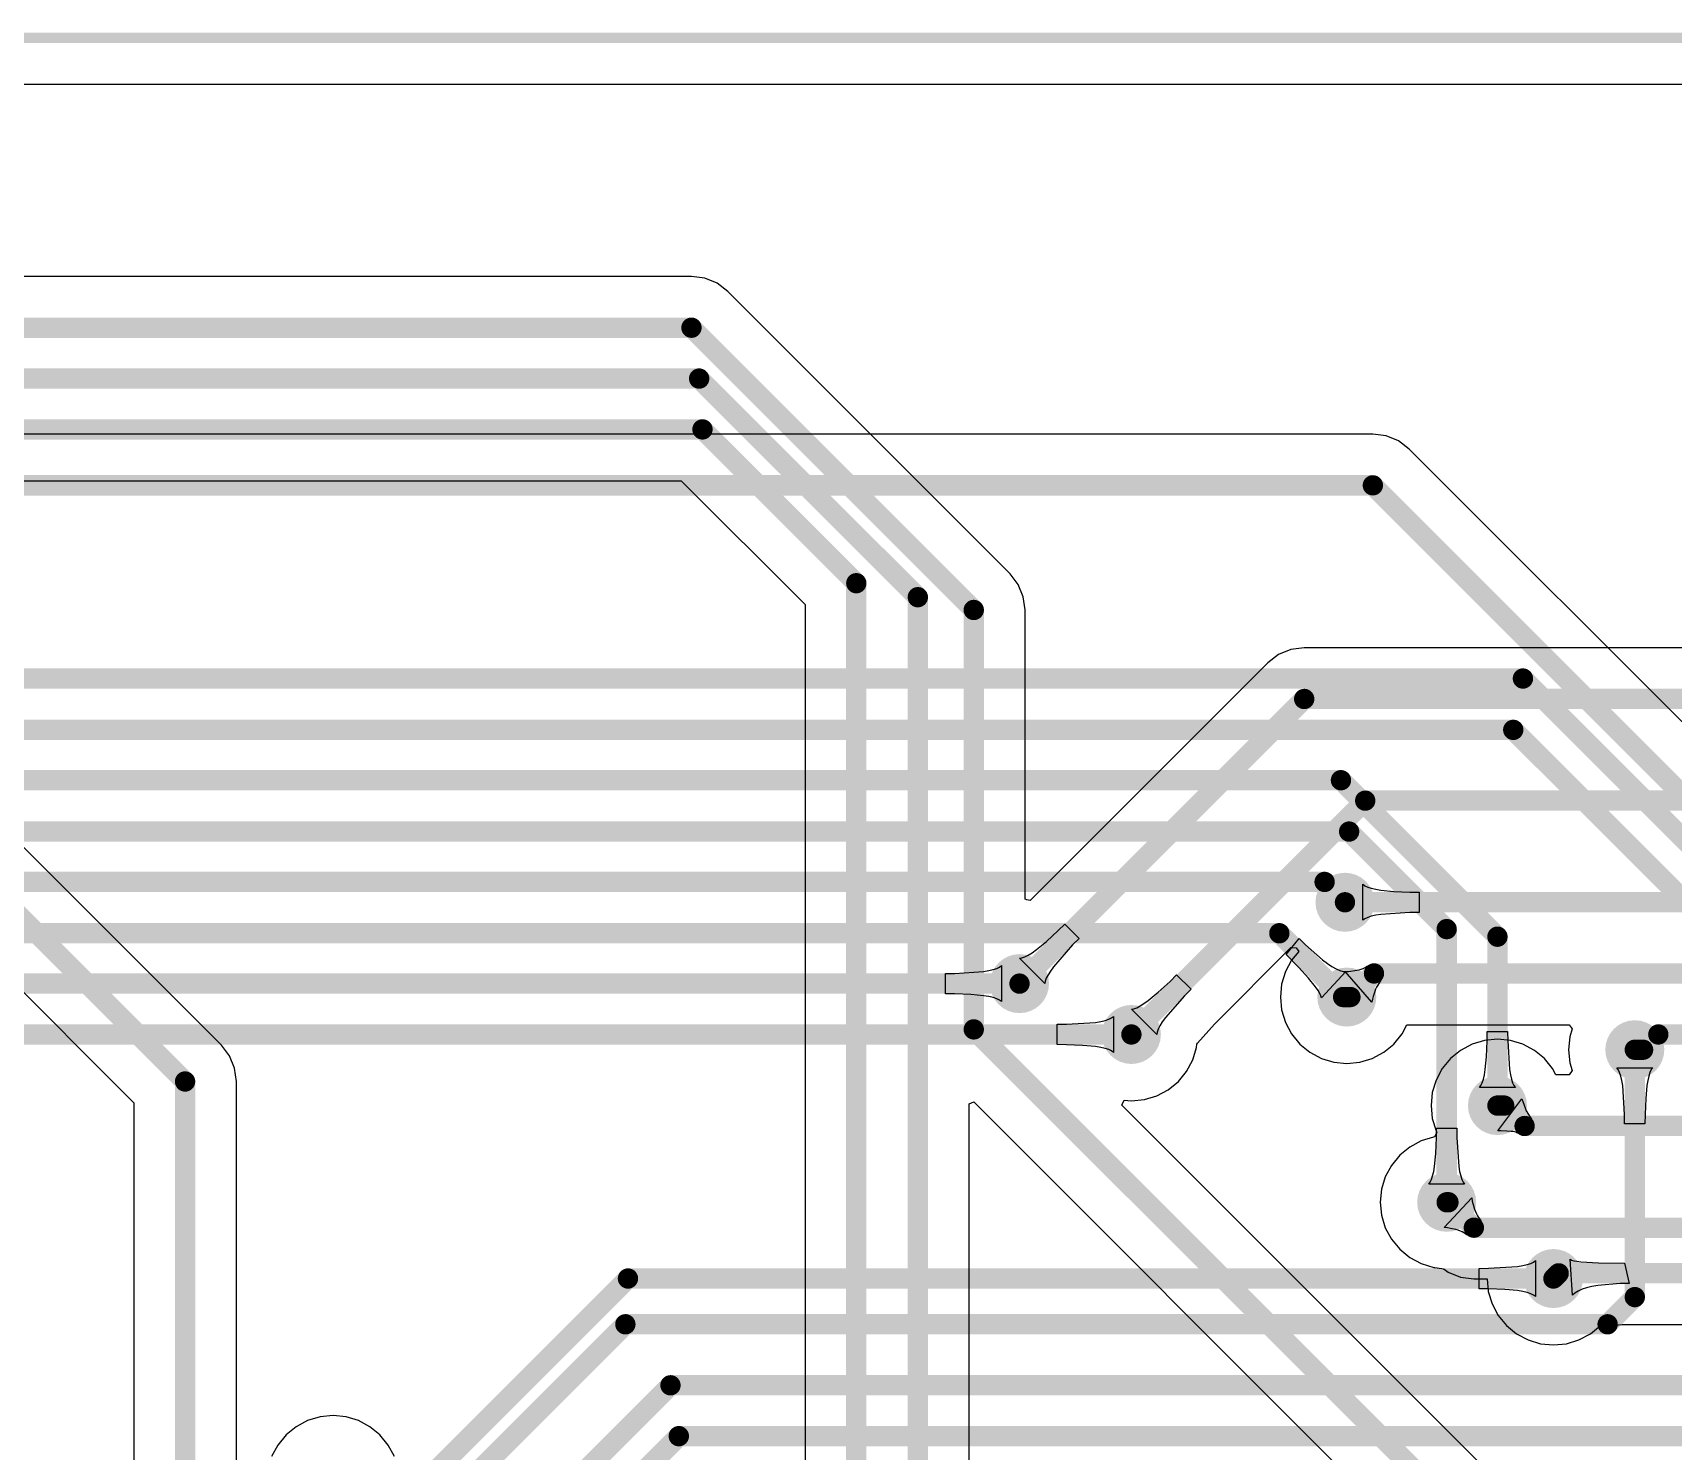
# Model space of a CAD drawing. Header units: millimetres. Extents: x 0 to 190, y 0 to 100.
# Drawn here: x 111.75 to 152.72, y 64.78 to 100.2 of the extents above; entities that cross this region are included whole.
import ezdxf

# ---------------------------------------------------------------- set-up
doc = ezdxf.new("R2010")
doc.units = ezdxf.units.MM
for name, color, linetype in [('BottomLayer', 5, 'Continuous'), ('BottomSolder', 6, 'Continuous'), ('KeepOutLayer', 6, 'Continuous'), ('TopLayer', 1, 'Continuous'), ('TopSolder', 216, 'Continuous'), ('ViaHoleLayer', 16, 'Continuous')]:
    doc.layers.add(name, color=color, linetype=linetype)

msp = doc.modelspace()

# ---------------------------------------------------------------- hatches: boundary and pattern name
at = {"layer": 'BottomLayer'}
h = msp.add_hatch(color=5, dxfattribs=at)
edge = h.paths.add_edge_path()
edge.add_arc((144.526, 78.486), 0.635, 0, 360)
h = msp.add_hatch(color=5, dxfattribs=at)
edge = h.paths.add_edge_path()
edge.add_arc((136.398, 76.454), 0.635, 0, 360)
h = msp.add_hatch(color=5, dxfattribs=at)
edge = h.paths.add_edge_path()
edge.add_arc((144.572, 76.119), 0.635, 0, 360)
h = msp.add_hatch(color=5, dxfattribs=at)
edge = h.paths.add_edge_path()
edge.add_arc((139.192, 75.184), 0.635, 0, 360)
h = msp.add_hatch(color=5, dxfattribs=at)
edge = h.paths.add_edge_path()
edge.add_arc((151.765, 74.803), 0.635, 0, 360)
h = msp.add_hatch(color=5, dxfattribs=at)
edge = h.paths.add_edge_path()
edge.add_arc((148.334, 73.408), 0.635, 0, 360)
h = msp.add_hatch(color=5, dxfattribs=at)
edge = h.paths.add_edge_path()
edge.add_arc((147.066, 70.993), 0.635, 0, 360)
h = msp.add_hatch(color=5, dxfattribs=at)
edge = h.paths.add_edge_path()
edge.add_arc((149.733, 69.088), 0.635, 0, 360)
at = {"layer": 'BottomSolder'}
h = msp.add_hatch(color=6, dxfattribs=at)
edge = h.paths.add_edge_path()
edge.add_arc((144.526, 78.486), 0.737, 0, 360)
h = msp.add_hatch(color=6, dxfattribs=at)
edge = h.paths.add_edge_path()
edge.add_arc((136.398, 76.454), 0.737, 0, 360)
h = msp.add_hatch(color=6, dxfattribs=at)
edge = h.paths.add_edge_path()
edge.add_arc((144.572, 76.119), 0.737, 0, 360)
h = msp.add_hatch(color=6, dxfattribs=at)
edge = h.paths.add_edge_path()
edge.add_arc((139.192, 75.184), 0.737, 0, 360)
h = msp.add_hatch(color=6, dxfattribs=at)
edge = h.paths.add_edge_path()
edge.add_arc((151.765, 74.803), 0.737, 0, 360)
h = msp.add_hatch(color=6, dxfattribs=at)
edge = h.paths.add_edge_path()
edge.add_arc((148.334, 73.408), 0.737, 0, 360)
h = msp.add_hatch(color=6, dxfattribs=at)
edge = h.paths.add_edge_path()
edge.add_arc((147.066, 70.993), 0.737, 0, 360)
h = msp.add_hatch(color=6, dxfattribs=at)
edge = h.paths.add_edge_path()
edge.add_arc((149.733, 69.088), 0.737, 0, 360)
at = {"layer": 'TopLayer'}
h = msp.add_hatch(color=1, dxfattribs=at)
edge = h.paths.add_edge_path()
edge.add_arc((144.526, 78.486), 0.635, 0, 360)
h = msp.add_hatch(color=1, dxfattribs=at)
edge = h.paths.add_edge_path()
edge.add_arc((136.398, 76.454), 0.635, 0, 360)
h = msp.add_hatch(color=1, dxfattribs=at)
edge = h.paths.add_edge_path()
edge.add_arc((144.572, 76.119), 0.635, 0, 360)
h = msp.add_hatch(color=1, dxfattribs=at)
edge = h.paths.add_edge_path()
edge.add_arc((139.192, 75.184), 0.635, 0, 360)
h = msp.add_hatch(color=1, dxfattribs=at)
edge = h.paths.add_edge_path()
edge.add_arc((151.765, 74.803), 0.635, 0, 360)
h = msp.add_hatch(color=1, dxfattribs=at)
edge = h.paths.add_edge_path()
edge.add_arc((148.334, 73.408), 0.635, 0, 360)
h = msp.add_hatch(color=1, dxfattribs=at)
edge = h.paths.add_edge_path()
edge.add_arc((147.066, 70.993), 0.635, 0, 360)
h = msp.add_hatch(color=1, dxfattribs=at)
edge = h.paths.add_edge_path()
edge.add_arc((149.733, 69.088), 0.635, 0, 360)
at = {"layer": 'TopSolder'}
h = msp.add_hatch(color=216, dxfattribs=at)
edge = h.paths.add_edge_path()
edge.add_arc((144.526, 78.486), 0.737, 0, 360)
h = msp.add_hatch(color=216, dxfattribs=at)
edge = h.paths.add_edge_path()
edge.add_arc((136.398, 76.454), 0.737, 0, 360)
h = msp.add_hatch(color=216, dxfattribs=at)
edge = h.paths.add_edge_path()
edge.add_arc((144.572, 76.119), 0.737, 0, 360)
h = msp.add_hatch(color=216, dxfattribs=at)
edge = h.paths.add_edge_path()
edge.add_arc((139.192, 75.184), 0.737, 0, 360)
h = msp.add_hatch(color=216, dxfattribs=at)
edge = h.paths.add_edge_path()
edge.add_arc((151.765, 74.803), 0.737, 0, 360)
h = msp.add_hatch(color=216, dxfattribs=at)
edge = h.paths.add_edge_path()
edge.add_arc((148.334, 73.408), 0.737, 0, 360)
h = msp.add_hatch(color=216, dxfattribs=at)
edge = h.paths.add_edge_path()
edge.add_arc((147.066, 70.993), 0.737, 0, 360)
h = msp.add_hatch(color=216, dxfattribs=at)
edge = h.paths.add_edge_path()
edge.add_arc((149.733, 69.088), 0.737, 0, 360)
at = {"layer": 'ViaHoleLayer'}
h = msp.add_hatch(color=16, dxfattribs=at)
edge = h.paths.add_edge_path()
edge.add_arc((144.526, 78.486), 0.356, 0, 360)
h = msp.add_hatch(color=16, dxfattribs=at)
edge = h.paths.add_edge_path()
edge.add_arc((136.398, 76.454), 0.356, 0, 360)
h = msp.add_hatch(color=16, dxfattribs=at)
edge = h.paths.add_edge_path()
edge.add_arc((144.572, 76.119), 0.356, 0, 360)
h = msp.add_hatch(color=16, dxfattribs=at)
edge = h.paths.add_edge_path()
edge.add_arc((139.192, 75.184), 0.356, 0, 360)
h = msp.add_hatch(color=16, dxfattribs=at)
edge = h.paths.add_edge_path()
edge.add_arc((151.765, 74.803), 0.356, 0, 360)
h = msp.add_hatch(color=16, dxfattribs=at)
edge = h.paths.add_edge_path()
edge.add_arc((148.334, 73.408), 0.356, 0, 360)
h = msp.add_hatch(color=16, dxfattribs=at)
edge = h.paths.add_edge_path()
edge.add_arc((147.066, 70.993), 0.356, 0, 360)
h = msp.add_hatch(color=16, dxfattribs=at)
edge = h.paths.add_edge_path()
edge.add_arc((149.733, 69.088), 0.356, 0, 360)

# ---------------------------------------------------------------- linework, layer by layer
at = {"layer": 'BottomLayer'}
for p, q in [((1.153, 98.923), (188.966, 98.923)), ((145.223, 90.181), (39.37, 90.181)), ((145.554, 90.137), (145.223, 90.181)), ((145.863, 90.009), (145.554, 90.137)), ((146.128, 89.806), (145.863, 90.009)), ((153.625, 82.309), (146.128, 89.806)), ((143.06, 77.18), (143.379, 77.579)), ((143.379, 77.579), (143.541, 77.421)), ((143.374, 76.858), (143.06, 77.18)), ((143.541, 77.421), (143.968, 77.046)), ((143.968, 77.046), (144.09, 76.955)), ((134.546, 76.708), (134.777, 76.71)), ((134.546, 76.2), (134.546, 76.708)), ((134.777, 76.71), (135.501, 76.757)), ((135.501, 76.757), (135.631, 76.778)), ((135.631, 76.778), (135.741, 76.804)), ((135.741, 76.804), (135.831, 76.833)), ((135.831, 76.833), (135.9, 76.866)), ((135.9, 76.866), (135.949, 76.903)), ((135.949, 76.903), (135.949, 76.005)), ((143.618, 76.589), (143.374, 76.858)), ((144.551, 76.754), (143.938, 76.097)), ((144.09, 76.955), (144.202, 76.881)), ((144.202, 76.881), (144.305, 76.823)), ((144.305, 76.823), (144.397, 76.783)), ((144.397, 76.783), (144.479, 76.76)), ((144.479, 76.76), (144.551, 76.754)), ((143.794, 76.372), (143.618, 76.589)), ((143.855, 76.284), (143.794, 76.372)), ((143.9, 76.208), (143.855, 76.284)), ((143.927, 76.146), (143.9, 76.208)), ((134.777, 76.198), (134.546, 76.2)), ((135.18, 76.182), (134.777, 76.198)), ((135.501, 76.151), (135.18, 76.182)), ((135.631, 76.13), (135.501, 76.151)), ((135.741, 76.104), (135.631, 76.13)), ((135.831, 76.075), (135.741, 76.104)), ((135.9, 76.042), (135.831, 76.075)), ((135.949, 76.005), (135.9, 76.042)), ((143.938, 76.097), (143.927, 76.146)), ((137.34, 75.438), (137.571, 75.44)), ((137.34, 74.93), (137.34, 75.438)), ((137.571, 75.44), (138.295, 75.487)), ((138.295, 75.487), (138.425, 75.508)), ((138.425, 75.508), (138.535, 75.534)), ((138.535, 75.534), (138.625, 75.563)), ((138.625, 75.563), (138.694, 75.596)), ((138.694, 75.596), (138.743, 75.633)), ((138.743, 75.633), (138.743, 74.735)), ((148.062, 74.626), (148.078, 75.029)), ((148.078, 75.029), (148.08, 75.26)), ((148.08, 75.26), (148.588, 75.26)), ((148.588, 75.26), (148.59, 75.029)), ((148.59, 75.029), (148.637, 74.305)), ((137.571, 74.928), (137.34, 74.93)), ((137.974, 74.912), (137.571, 74.928)), ((138.295, 74.881), (137.974, 74.912)), ((138.425, 74.86), (138.295, 74.881)), ((138.535, 74.834), (138.425, 74.86)), ((138.625, 74.805), (138.535, 74.834)), ((138.694, 74.772), (138.625, 74.805)), ((138.743, 74.735), (138.694, 74.772)), ((148.031, 74.305), (148.062, 74.626)), ((147.984, 74.065), (148.01, 74.175)), ((148.01, 74.175), (148.031, 74.305)), ((148.637, 74.305), (148.658, 74.175)), ((148.658, 74.175), (148.684, 74.065)), ((151.353, 74.305), (151.316, 74.354)), ((151.316, 74.354), (152.214, 74.354)), ((151.386, 74.236), (151.353, 74.305)), ((151.415, 74.146), (151.386, 74.236)), ((152.144, 74.236), (152.115, 74.146)), ((152.177, 74.305), (152.144, 74.236)), ((152.214, 74.354), (152.177, 74.305)), ((147.885, 73.857), (147.922, 73.906)), ((148.783, 73.857), (147.885, 73.857)), ((147.922, 73.906), (147.955, 73.975)), ((147.955, 73.975), (147.984, 74.065)), ((148.684, 74.065), (148.713, 73.975)), ((148.713, 73.975), (148.746, 73.906)), ((148.746, 73.906), (148.783, 73.857)), ((151.441, 74.036), (151.415, 74.146)), ((151.462, 73.906), (151.441, 74.036)), ((151.509, 73.182), (151.462, 73.906)), ((152.068, 73.906), (152.037, 73.585)), ((152.089, 74.036), (152.068, 73.906)), ((152.115, 74.146), (152.089, 74.036)), ((152.037, 73.585), (152.021, 73.182)), ((151.511, 72.951), (151.509, 73.182)), ((152.019, 72.951), (151.511, 72.951)), ((152.021, 73.182), (152.019, 72.951)), ((146.794, 72.211), (146.81, 72.614)), ((146.81, 72.614), (146.812, 72.845)), ((146.812, 72.845), (147.32, 72.845)), ((147.32, 72.845), (147.322, 72.614)), ((147.322, 72.614), (147.369, 71.89)), ((146.763, 71.89), (146.794, 72.211)), ((146.716, 71.65), (146.742, 71.76)), ((146.742, 71.76), (146.763, 71.89)), ((147.369, 71.89), (147.39, 71.76)), ((147.39, 71.76), (147.416, 71.65)), ((146.617, 71.442), (146.654, 71.491)), ((147.515, 71.442), (146.617, 71.442)), ((146.654, 71.491), (146.687, 71.56)), ((146.687, 71.56), (146.716, 71.65)), ((147.416, 71.65), (147.445, 71.56)), ((147.445, 71.56), (147.478, 71.491)), ((147.478, 71.491), (147.515, 71.442)), ((147.881, 69.342), (148.112, 69.344)), ((147.881, 68.834), (147.881, 69.342)), ((148.112, 69.344), (148.836, 69.391)), ((148.836, 69.391), (148.966, 69.412)), ((148.966, 69.412), (149.076, 69.438)), ((149.076, 69.438), (149.166, 69.467)), ((149.166, 69.467), (149.235, 69.5)), ((149.235, 69.5), (149.284, 69.537)), ((149.284, 69.537), (149.284, 68.639)), ((148.112, 68.832), (147.881, 68.834)), ((148.515, 68.816), (148.112, 68.832)), ((148.836, 68.785), (148.515, 68.816)), ((148.966, 68.764), (148.836, 68.785)), ((149.076, 68.738), (148.966, 68.764)), ((149.166, 68.709), (149.076, 68.738)), ((149.235, 68.676), (149.166, 68.709)), ((149.284, 68.639), (149.235, 68.676))]:
    msp.add_line(p, q, dxfattribs=at)
at = {"layer": 'BottomLayer', "const_width": 0.508}
for points in [[(39.37, 88.9), (145.223, 88.9)], [(145.223, 88.9), (153.095, 81.028)], [(96.774, 84.074), (148.971, 84.074)], [(148.971, 84.074), (162.177, 70.868)], [(95.516, 82.792), (148.729, 82.792)], [(148.729, 82.792), (163.193, 68.328)], [(96.774, 81.534), (144.426, 81.534)], [(144.426, 81.534), (148.334, 77.626)], [(95.516, 80.252), (144.63, 80.252)], [(144.63, 80.252), (147.066, 77.816)], [(96.774, 78.994), (144.018, 78.994)], [(144.018, 78.994), (144.526, 78.486)], [(95.77, 77.712), (142.887, 77.712)], [(142.887, 77.712), (144.48, 76.119)], [(147.066, 70.993), (147.066, 77.816)], [(148.334, 73.408), (148.334, 77.626)], [(96.774, 76.454), (136.398, 76.454)], [(144.48, 76.119), (144.572, 76.119)], [(95.504, 75.184), (139.192, 75.184)], [(151.765, 68.624), (151.765, 74.803)], [(99.707, 42.176), (126.619, 69.088)], [(126.619, 69.088), (149.733, 69.088)], [(151.086, 67.945), (151.765, 68.624)], [(100.023, 41.414), (126.554, 67.945)], [(126.554, 67.945), (151.086, 67.945)], [(97.606, 36.346), (127.681, 66.421)], [(127.681, 66.421), (154.896, 66.421)], [(98.322, 35.584), (127.889, 65.151)], [(127.889, 65.151), (158.115, 65.151)]]:
    msp.add_lwpolyline(points, dxfattribs=at)
at = {"layer": 'BottomLayer', "const_width": 0.254}
for points in [[(145.096, 88.9, 1), (145.35, 88.9, 1)], [(145.096, 88.9, 1), (145.35, 88.9, 1)], [(148.844, 84.074, 1), (149.098, 84.074, 1)], [(148.844, 84.074, 1), (149.098, 84.074, 1)], [(148.602, 82.792, 1), (148.856, 82.792, 1)], [(148.602, 82.792, 1), (148.856, 82.792, 1)], [(144.299, 81.534, 1), (144.553, 81.534, 1)], [(144.299, 81.534, 1), (144.553, 81.534, 1)], [(144.503, 80.252, 1), (144.757, 80.252, 1)], [(144.503, 80.252, 1), (144.757, 80.252, 1)], [(143.891, 78.994, 1), (144.145, 78.994, 1)], [(143.891, 78.994, 1), (144.145, 78.994, 1)], [(144.399, 78.486, 1), (144.653, 78.486, 1)], [(142.76, 77.712, 1), (143.014, 77.712, 1)], [(142.76, 77.712, 1), (143.014, 77.712, 1)], [(146.939, 77.816, 1), (147.193, 77.816, 1)], [(146.939, 77.816, 1), (147.193, 77.816, 1)], [(148.207, 77.626, 1), (148.461, 77.626, 1)], [(148.207, 77.626, 1), (148.461, 77.626, 1)], [(136.271, 76.454, 1), (136.525, 76.454, 1)], [(144.353, 76.119, 1), (144.607, 76.119, 1)], [(144.353, 76.119, 1), (144.607, 76.119, 1)], [(144.445, 76.119, 1), (144.699, 76.119, 1)], [(139.065, 75.184, 1), (139.319, 75.184, 1)], [(151.638, 74.803, 1), (151.892, 74.803, 1)], [(148.207, 73.408, 1), (148.461, 73.408, 1)], [(146.939, 70.993, 1), (147.193, 70.993, 1)], [(126.492, 69.088, 1), (126.746, 69.088, 1)], [(126.492, 69.088, 1), (126.746, 69.088, 1)], [(149.606, 69.088, 1), (149.86, 69.088, 1)], [(151.638, 68.624, 1), (151.892, 68.624, 1)], [(151.638, 68.624, 1), (151.892, 68.624, 1)], [(126.427, 67.945, 1), (126.681, 67.945, 1)], [(126.427, 67.945, 1), (126.681, 67.945, 1)], [(150.959, 67.945, 1), (151.213, 67.945, 1)], [(150.959, 67.945, 1), (151.213, 67.945, 1)], [(127.554, 66.421, 1), (127.808, 66.421, 1)], [(127.554, 66.421, 1), (127.808, 66.421, 1)], [(127.762, 65.151, 1), (128.016, 65.151, 1)], [(127.762, 65.151, 1), (128.016, 65.151, 1)]]:
    msp.add_lwpolyline(points, format="xyb", close=True, dxfattribs=at)
at = {"layer": 'KeepOutLayer', "const_width": 0.254}
msp.add_lwpolyline([(0, 100.076), (190.119, 100.076)], dxfattribs=at)
at = {"layer": 'TopLayer'}
for p, q in [((1.153, 98.923), (188.966, 98.923)), ((128.205, 94.118), (45.847, 94.118)), ((128.536, 94.074), (128.205, 94.118)), ((128.845, 93.946), (128.536, 94.074)), ((129.11, 93.743), (128.845, 93.946)), ((136.161, 86.692), (129.11, 93.743)), ((102.529, 89.016), (127.95, 89.016)), ((127.95, 89.016), (131.041, 85.925)), ((116.464, 74.915), (102.48, 88.899)), ((100.137, 87.619), (114.277, 73.479)), ((136.364, 86.427), (136.161, 86.692)), ((136.161, 86.692), (136.161, 86.692)), ((136.492, 86.118), (136.364, 86.427)), ((136.536, 85.787), (136.492, 86.118)), ((131.041, 85.925), (131.041, 43.478)), ((136.536, 78.564), (136.536, 85.787)), ((143.508, 84.845), (143.176, 84.801)), ((162.808, 84.845), (143.508, 84.845)), ((142.602, 84.47), (136.663, 78.531)), ((142.868, 84.673), (142.602, 84.47)), ((143.176, 84.801), (142.868, 84.673)), ((144.975, 78.037), (144.975, 78.935)), ((144.975, 78.935), (145.024, 78.898)), ((145.024, 78.898), (145.093, 78.865)), ((145.093, 78.865), (145.183, 78.836)), ((145.183, 78.836), (145.293, 78.81)), ((145.293, 78.81), (145.423, 78.789)), ((145.423, 78.789), (145.744, 78.758)), ((145.744, 78.758), (146.147, 78.742)), ((146.147, 78.742), (146.378, 78.74)), ((146.378, 78.74), (146.378, 78.232)), ((136.583, 78.544), (136.536, 78.564)), ((136.663, 78.531), (136.583, 78.544)), ((137.363, 77.781), (137.528, 77.943)), ((137.528, 77.943), (137.887, 77.584)), ((145.024, 78.074), (144.975, 78.037)), ((145.093, 78.107), (145.024, 78.074)), ((145.183, 78.136), (145.093, 78.107)), ((145.293, 78.162), (145.183, 78.136)), ((145.423, 78.183), (145.293, 78.162)), ((146.147, 78.23), (145.423, 78.183)), ((146.378, 78.232), (146.147, 78.23)), ((136.818, 77.303), (137.068, 77.508)), ((137.068, 77.508), (137.363, 77.781)), ((137.887, 77.584), (137.725, 77.419)), ((136.398, 77.089), (136.459, 77.098)), ((137.033, 76.454), (136.398, 77.089)), ((136.459, 77.098), (136.531, 77.123)), ((136.531, 77.123), (136.615, 77.166)), ((136.615, 77.166), (136.711, 77.226)), ((136.711, 77.226), (136.818, 77.303)), ((137.725, 77.419), (137.247, 76.874)), ((141.265, 75.445), (143.173, 77.354)), ((143.193, 77.041), (143.04, 76.754)), ((143.173, 77.354), (143.305, 77.345)), ((143.37, 77.256), (143.193, 77.041)), ((143.305, 77.345), (143.37, 77.256)), ((137.11, 76.671), (137.067, 76.587)), ((137.17, 76.767), (137.11, 76.671)), ((137.247, 76.874), (137.17, 76.767)), ((140.157, 76.511), (140.322, 76.673)), ((140.322, 76.673), (140.681, 76.314)), ((143.04, 76.754), (142.945, 76.443)), ((144.533, 76.753), (144.616, 76.759)), ((145.194, 75.992), (144.533, 76.753)), ((144.616, 76.759), (144.826, 76.787)), ((144.826, 76.787), (144.883, 76.8)), ((144.883, 76.8), (144.933, 76.814)), ((144.933, 76.814), (144.977, 76.83)), ((144.977, 76.83), (145.015, 76.848)), ((145.015, 76.848), (145.046, 76.867)), ((145.046, 76.867), (145.071, 76.888)), ((145.071, 76.888), (145.43, 76.528)), ((137.042, 76.515), (137.033, 76.454)), ((137.067, 76.587), (137.042, 76.515)), ((139.612, 76.033), (139.862, 76.238)), ((139.862, 76.238), (140.157, 76.511)), ((140.681, 76.314), (140.519, 76.149)), ((142.945, 76.443), (142.913, 76.119)), ((145.269, 76.259), (145.229, 76.134)), ((145.292, 76.315), (145.269, 76.259)), ((145.317, 76.366), (145.292, 76.315)), ((145.343, 76.414), (145.317, 76.366)), ((145.37, 76.456), (145.343, 76.414)), ((145.4, 76.495), (145.37, 76.456)), ((145.43, 76.528), (145.4, 76.495)), ((139.192, 75.819), (139.253, 75.828)), ((139.827, 75.184), (139.192, 75.819)), ((139.253, 75.828), (139.325, 75.853)), ((139.325, 75.853), (139.409, 75.896)), ((139.409, 75.896), (139.505, 75.956)), ((139.505, 75.956), (139.612, 76.033)), ((140.519, 76.149), (140.041, 75.604)), ((142.913, 76.119), (142.945, 75.796)), ((142.945, 75.796), (143.04, 75.484)), ((145.211, 76.065), (145.194, 75.992)), ((145.229, 76.134), (145.211, 76.065)), ((139.904, 75.401), (139.861, 75.317)), ((139.964, 75.497), (139.904, 75.401)), ((140.041, 75.604), (139.964, 75.497)), ((140.844, 74.966), (141.265, 75.445)), ((143.04, 75.484), (143.193, 75.198)), ((145.952, 75.198), (146.074, 75.427)), ((146.074, 75.427), (150.122, 75.427)), ((150.122, 75.427), (150.198, 75.325)), ((139.836, 75.245), (139.827, 75.184)), ((139.861, 75.317), (139.836, 75.245)), ((143.193, 75.198), (143.399, 74.946)), ((145.745, 74.946), (145.952, 75.198)), ((148.01, 75.035), (147.699, 74.941)), ((148.334, 75.067), (148.01, 75.035)), ((148.658, 75.035), (148.334, 75.067)), ((148.969, 74.941), (148.658, 75.035)), ((150.138, 75.127), (150.106, 74.803)), ((150.198, 75.325), (150.138, 75.127)), ((116.667, 74.65), (116.464, 74.915)), ((116.795, 74.341), (116.667, 74.65)), ((140.725, 74.549), (140.819, 74.86)), ((140.819, 74.86), (140.827, 74.943)), ((140.827, 74.943), (140.844, 74.966)), ((143.399, 74.946), (143.651, 74.74)), ((143.651, 74.74), (143.937, 74.587)), ((143.937, 74.587), (144.249, 74.492)), ((144.896, 74.492), (145.207, 74.587)), ((145.207, 74.587), (145.494, 74.74)), ((145.494, 74.74), (145.745, 74.946)), ((147.161, 74.581), (146.955, 74.33)), ((147.412, 74.787), (147.161, 74.581)), ((147.699, 74.941), (147.412, 74.787)), ((149.256, 74.787), (148.969, 74.941)), ((149.507, 74.581), (149.256, 74.787)), ((149.713, 74.33), (149.507, 74.581)), ((150.106, 74.803), (150.138, 74.479)), ((116.839, 74.009), (116.795, 74.341)), ((140.365, 74.011), (140.571, 74.262)), ((140.571, 74.262), (140.725, 74.549)), ((144.249, 74.492), (144.572, 74.46)), ((144.572, 74.46), (144.896, 74.492)), ((146.955, 74.33), (146.801, 74.043)), ((149.794, 74.179), (149.713, 74.33)), ((150.122, 74.179), (149.794, 74.179)), ((150.198, 74.281), (150.122, 74.179)), ((150.138, 74.479), (150.198, 74.281)), ((116.839, 42.013), (116.839, 74.009)), ((139.827, 73.651), (140.114, 73.805)), ((140.114, 73.805), (140.365, 74.011)), ((146.801, 74.043), (146.707, 73.732)), ((114.277, 73.479), (114.277, 43.682)), ((135.139, 73.45), (135.256, 73.498)), ((135.139, 61.407), (135.139, 73.45)), ((135.256, 73.498), (159.519, 49.235)), ((138.957, 73.421), (139.015, 73.542)), ((157.744, 54.634), (138.957, 73.421)), ((139.015, 73.542), (139.192, 73.525)), ((139.192, 73.525), (139.516, 73.557)), ((139.516, 73.557), (139.827, 73.651)), ((146.707, 73.732), (146.675, 73.408)), ((146.675, 73.408), (146.707, 73.084)), ((148.345, 72.773), (148.947, 73.574)), ((148.947, 73.574), (148.966, 73.507)), ((148.966, 73.507), (149.031, 73.329)), ((146.707, 73.084), (146.801, 72.773)), ((149.192, 73.078), (148.833, 72.718)), ((149.031, 73.329), (149.055, 73.278)), ((149.055, 73.278), (149.106, 73.186)), ((149.106, 73.186), (149.134, 73.146)), ((149.134, 73.146), (149.162, 73.11)), ((149.162, 73.11), (149.192, 73.078)), ((146.431, 72.526), (146.144, 72.372)), ((146.74, 72.619), (146.431, 72.526)), ((146.765, 72.627), (146.74, 72.619)), ((146.822, 72.734), (146.765, 72.627)), ((146.801, 72.773), (146.822, 72.734)), ((148.427, 72.774), (148.345, 72.773)), ((148.568, 72.771), (148.427, 72.774)), ((148.68, 72.763), (148.568, 72.771)), ((148.725, 72.757), (148.68, 72.763)), ((148.763, 72.749), (148.725, 72.757)), ((148.794, 72.74), (148.763, 72.749)), ((148.817, 72.73), (148.794, 72.74)), ((148.833, 72.718), (148.817, 72.73)), ((145.893, 72.166), (145.687, 71.915)), ((146.144, 72.372), (145.893, 72.166)), ((145.687, 71.915), (145.533, 71.628)), ((145.439, 71.317), (145.407, 70.993)), ((145.533, 71.628), (145.439, 71.317)), ((145.407, 70.993), (145.439, 70.669)), ((147.001, 70.361), (147.692, 71.1)), ((147.692, 71.1), (147.706, 71.022)), ((147.706, 71.022), (147.741, 70.882)), ((147.741, 70.882), (147.762, 70.819)), ((145.439, 70.669), (145.533, 70.358)), ((147.924, 70.538), (147.565, 70.178)), ((147.762, 70.819), (147.808, 70.706)), ((147.808, 70.706), (147.834, 70.657)), ((147.834, 70.657), (147.862, 70.613)), ((147.862, 70.613), (147.892, 70.573)), ((147.892, 70.573), (147.924, 70.538)), ((145.533, 70.358), (145.687, 70.071)), ((145.687, 70.071), (145.893, 69.82)), ((147.083, 70.352), (147.001, 70.361)), ((147.16, 70.34), (147.083, 70.352)), ((147.295, 70.311), (147.16, 70.34)), ((147.354, 70.294), (147.295, 70.311)), ((147.408, 70.275), (147.354, 70.294)), ((147.456, 70.253), (147.408, 70.275)), ((147.498, 70.23), (147.456, 70.253)), ((147.534, 70.205), (147.498, 70.23)), ((147.565, 70.178), (147.534, 70.205)), ((145.893, 69.82), (146.144, 69.614)), ((146.144, 69.614), (146.431, 69.46)), ((146.431, 69.46), (146.742, 69.366)), ((146.742, 69.366), (146.769, 69.363)), ((146.769, 69.363), (146.769, 69.363)), ((146.769, 69.363), (146.826, 69.358)), ((146.826, 69.358), (146.881, 69.344)), ((146.881, 69.344), (146.946, 69.336)), ((146.946, 69.336), (146.976, 69.331)), ((146.976, 69.331), (147.004, 69.325)), ((147.004, 69.325), (147.104, 69.249)), ((147.104, 69.249), (147.413, 69.121)), ((150.21, 68.669), (150.149, 69.568)), ((150.149, 69.568), (150.182, 69.55)), ((150.182, 69.55), (150.239, 69.533)), ((150.239, 69.533), (150.318, 69.519)), ((150.318, 69.519), (150.419, 69.507)), ((150.419, 69.507), (150.862, 69.481)), ((150.862, 69.481), (151.509, 69.472)), ((151.509, 69.472), (151.626, 68.964)), ((147.413, 69.121), (147.745, 69.077)), ((147.745, 69.077), (148.075, 69.077)), ((148.075, 69.077), (148.106, 68.764)), ((150.561, 68.858), (150.446, 68.82)), ((150.693, 68.89), (150.561, 68.858)), ((150.844, 68.917), (150.693, 68.89)), ((151.403, 68.961), (150.844, 68.917)), ((151.626, 68.964), (151.403, 68.961)), ((148.106, 68.764), (148.2, 68.453)), ((148.2, 68.453), (148.354, 68.166)), ((150.271, 68.725), (150.21, 68.669)), ((150.35, 68.775), (150.271, 68.725)), ((150.446, 68.82), (150.35, 68.775)), ((148.354, 68.166), (148.56, 67.915)), ((148.56, 67.915), (148.811, 67.709)), ((148.811, 67.709), (149.098, 67.555)), ((150.368, 67.555), (150.655, 67.709)), ((150.655, 67.709), (150.858, 67.876)), ((150.858, 67.876), (150.904, 67.887)), ((150.904, 67.887), (150.974, 67.899)), ((150.974, 67.899), (151.451, 67.937)), ((151.451, 67.937), (151.467, 67.937)), ((151.467, 67.937), (157.528, 67.937)), ((149.098, 67.555), (149.409, 67.461)), ((149.409, 67.461), (149.733, 67.429)), ((149.733, 67.429), (150.057, 67.461)), ((150.057, 67.461), (150.368, 67.555)), ((118.929, 65.635), (118.618, 65.541)), ((119.253, 65.667), (118.929, 65.635)), ((119.577, 65.635), (119.253, 65.667)), ((119.888, 65.541), (119.577, 65.635)), ((118.08, 65.181), (117.874, 64.93)), ((118.331, 65.387), (118.08, 65.181)), ((118.618, 65.541), (118.331, 65.387)), ((120.175, 65.387), (119.888, 65.541)), ((120.426, 65.181), (120.175, 65.387)), ((120.632, 64.93), (120.426, 65.181)), ((117.874, 64.93), (117.72, 64.643)), ((120.786, 64.643), (120.632, 64.93))]:
    msp.add_line(p, q, dxfattribs=at)
at = {"layer": 'TopLayer', "const_width": 0.508}
for points in [[(45.847, 92.837), (128.205, 92.837)], [(128.205, 92.837), (135.255, 85.787)], [(47.117, 91.567), (128.397, 91.567)], [(128.397, 91.567), (133.858, 86.106)], [(49.657, 90.297), (128.48, 90.297)], [(128.48, 90.297), (132.322, 86.455)], [(100.667, 88.9), (115.558, 74.009)], [(132.322, 41.067), (132.322, 86.455)], [(133.858, 60.877), (133.858, 86.106)], [(135.255, 75.311), (135.255, 85.787)], [(136.398, 76.454), (143.508, 83.564)], [(143.508, 83.564), (165.86, 83.564)], [(139.192, 75.184), (145.032, 81.024)], [(145.032, 81.024), (165.86, 81.024)], [(144.526, 78.486), (165.862, 78.486)], [(144.662, 76.119), (145.251, 76.708)], [(145.251, 76.708), (162.206, 76.708)], [(144.572, 76.119), (144.662, 76.119)], [(135.255, 75.311), (169.18, 41.386)], [(151.971, 74.803), (152.352, 75.184)], [(152.352, 75.184), (162.525, 75.184)], [(151.765, 74.803), (151.971, 74.803)], [(115.558, 41.483), (115.558, 74.009)], [(148.334, 73.408), (148.503, 73.408)], [(148.503, 73.408), (149.013, 72.898)], [(149.013, 72.898), (163.033, 72.898)], [(147.066, 70.993), (147.11, 70.993)], [(147.11, 70.993), (147.745, 70.358)], [(147.745, 70.358), (158.54, 70.358)], [(149.733, 69.088), (149.863, 69.218)], [(149.863, 69.218), (159.016, 69.218)]]:
    msp.add_lwpolyline(points, dxfattribs=at)
at = {"layer": 'TopLayer', "const_width": 0.254}
for points in [[(128.078, 92.837, 1), (128.332, 92.837, 1)], [(128.078, 92.837, 1), (128.332, 92.837, 1)], [(128.27, 91.567, 1), (128.524, 91.567, 1)], [(128.27, 91.567, 1), (128.524, 91.567, 1)], [(128.353, 90.297, 1), (128.607, 90.297, 1)], [(128.353, 90.297, 1), (128.607, 90.297, 1)], [(132.195, 86.455, 1), (132.449, 86.455, 1)], [(132.195, 86.455, 1), (132.449, 86.455, 1)], [(133.731, 86.106, 1), (133.985, 86.106, 1)], [(133.731, 86.106, 1), (133.985, 86.106, 1)], [(135.128, 85.787, 1), (135.382, 85.787, 1)], [(135.128, 85.787, 1), (135.382, 85.787, 1)], [(143.381, 83.564, 1), (143.635, 83.564, 1)], [(143.381, 83.564, 1), (143.635, 83.564, 1)], [(144.905, 81.024, 1), (145.159, 81.024, 1)], [(144.905, 81.024, 1), (145.159, 81.024, 1)], [(144.399, 78.486, 1), (144.653, 78.486, 1)], [(136.271, 76.454, 1), (136.525, 76.454, 1)], [(145.124, 76.708, 1), (145.378, 76.708, 1)], [(145.124, 76.708, 1), (145.378, 76.708, 1)], [(144.445, 76.119, 1), (144.699, 76.119, 1)], [(144.535, 76.119, 1), (144.789, 76.119, 1)], [(144.535, 76.119, 1), (144.789, 76.119, 1)], [(135.128, 75.311, 1), (135.382, 75.311, 1)], [(135.128, 75.311, 1), (135.382, 75.311, 1)], [(139.065, 75.184, 1), (139.319, 75.184, 1)], [(152.225, 75.184, 1), (152.479, 75.184, 1)], [(152.225, 75.184, 1), (152.479, 75.184, 1)], [(151.638, 74.803, 1), (151.892, 74.803, 1)], [(151.844, 74.803, 1), (152.098, 74.803, 1)], [(151.844, 74.803, 1), (152.098, 74.803, 1)], [(115.431, 74.009, 1), (115.685, 74.009, 1)], [(115.431, 74.009, 1), (115.685, 74.009, 1)], [(148.207, 73.408, 1), (148.461, 73.408, 1)], [(148.376, 73.408, 1), (148.63, 73.408, 1)], [(148.376, 73.408, 1), (148.63, 73.408, 1)], [(148.886, 72.898, 1), (149.14, 72.898, 1)], [(148.886, 72.898, 1), (149.14, 72.898, 1)], [(146.939, 70.993, 1), (147.193, 70.993, 1)], [(146.983, 70.993, 1), (147.237, 70.993, 1)], [(146.983, 70.993, 1), (147.237, 70.993, 1)], [(147.618, 70.358, 1), (147.872, 70.358, 1)], [(147.618, 70.358, 1), (147.872, 70.358, 1)], [(149.606, 69.088, 1), (149.86, 69.088, 1)], [(149.736, 69.218, 1), (149.99, 69.218, 1)], [(149.736, 69.218, 1), (149.99, 69.218, 1)]]:
    msp.add_lwpolyline(points, format="xyb", close=True, dxfattribs=at)

doc.saveas('drawing.dxf')
